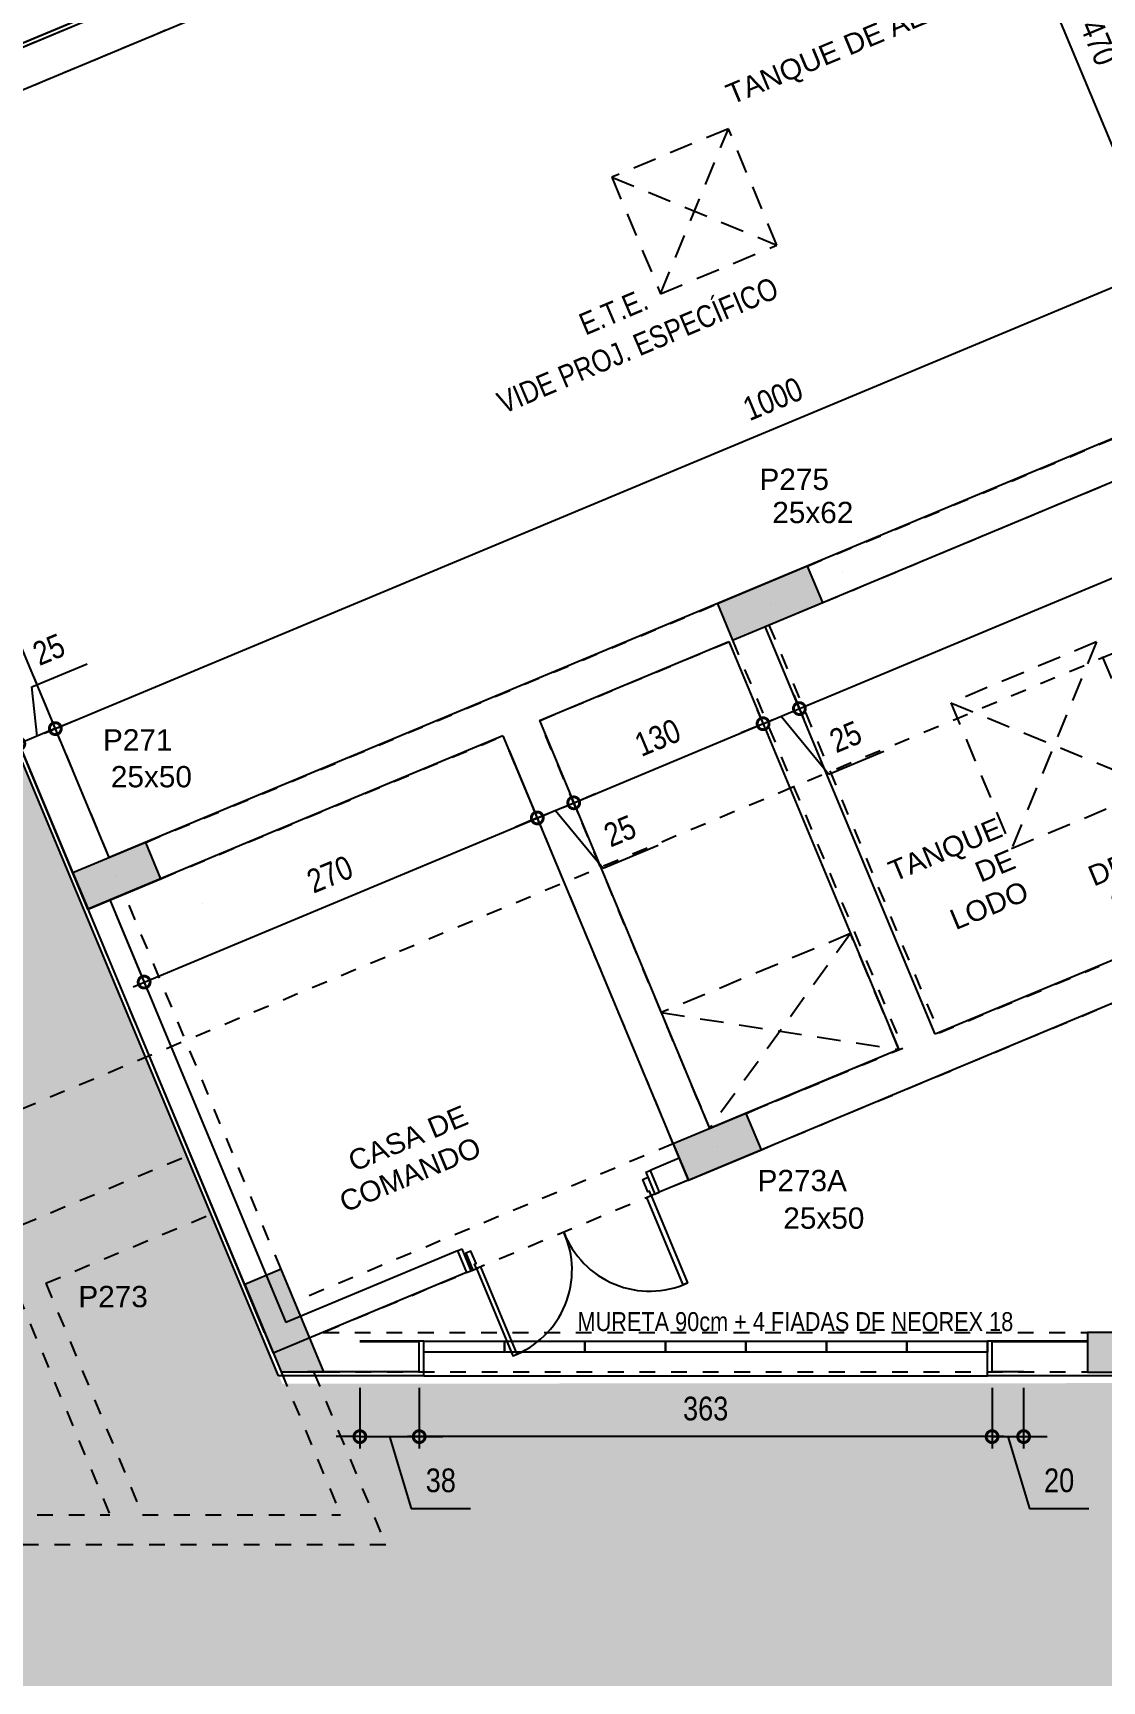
# Model space of a CAD drawing. Header units: metres. Extents: x -133 to 570, y -18 to 184.
# Drawn here: x -84.14 to -77.37, y -4.96 to 5.48 of the extents above; entities that cross this region are included whole.
import ezdxf
from ezdxf.enums import TextEntityAlignment as Align

# ---------------------------------------------------------------- set-up
doc = ezdxf.new("R2010")
doc.units = ezdxf.units.M
doc.header["$PDMODE"] = 1
for name, pattern in [('DASHED', [0.75, 0.5, -0.25]), ('DASHEDX2', [1.5, 1, -0.5]), ('ESTILO_TQS_0004', [1.12, 0.5, -0.2, 0.01, -0.2, 0.01, -0.2])]:
    doc.linetypes.add(name, pattern=pattern)
for name, color, linetype in [('1', 232, 'DASHEDX2'), ('12', 232, 'Continuous'), ('205', 232, 'ESTILO_TQS_0004'), ('242', 232, 'Continuous'), ('3', 2, 'Continuous'), ('9', 232, 'Continuous'), ('ARQ-ALV ACAB', 4, 'Continuous'), ('ARQ-ALV OSSO', 5, 'Continuous'), ('ARQ-AUX', 7, 'Continuous'), ('ARQ-AUX1', 1, 'Continuous'), ('ARQ-CAX @ 1', 1, 'Continuous'), ('ARQ-DIM', 2, 'Continuous'), ('ARQ-DIM EMBASAM', 2, 'Continuous'), ('ARQ-PRJ', 7, 'DASHEDX2'), ('ARQ-TXT EMBASAM', 2, 'Continuous'), ('ARQ-VRD', 84, 'Continuous'), ('ETE-COTAS', 8, 'Continuous'), ('ETE-PAREDE', 5, 'Continuous'), ('TM', 2, 'Continuous')]:
    doc.layers.add(name, color=color, linetype=linetype)
doc.styles.add('Adesa', font='ARIALN.TTF')
doc.styles.add('Arial', font='arial.ttf')
doc.styles.get("Standard").update_dxf_attribs({"font": 'arial.ttf'})
doc.dimstyles.new('ADESA 1-0075', dxfattribs={"dimtxt": 0.15, "dimasz": 0.15, "dimexe": 0.075, "dimexo": 0.1, "dimgap": 0.1, "dimtad": 1, "dimdec": 1, "dimlfac": 100, "dimzin": 12, "dimtxsty": 'Adesa', "dimblk": 'DOTSMALL', "dimcen": 1, "dimdle": 0.075, "dimclrd": 1, "dimclre": 1, "dimclrt": 256, "dimazin": 3, "dimtm": 1e-09, "dimtfac": 1, "dimtdec": 1, "dimtmove": 1, "dimatfit": 0, "dimldrblk": 'DOTSMALL', "dimfxl": 0.8, "dimtvp": 2, "dimtolj": 1, "dimtzin": 0, "dimarcsym": 0})

# ---------------------------------------------------------------- blocks, each defined once
blk = doc.blocks.new('PL NEOREX 18')
at = {"layer": 'ARQ-AUX1'}
blk.add_lwpolyline([(0, 0), (0.51, 0), (0.51, -0.07), (0, -0.07)], close=True, dxfattribs=at)
blk = doc.blocks.new('_DotSmall')
at = {"color": 0, "linetype": 'ByBlock', "const_width": 0.5}
blk.add_lwpolyline([(-0.0625, 0, 1), (0.0625, 0, 1)], format="xyb", close=True, dxfattribs=at)
blk = doc.blocks.new('*D111')
at = {"layer": 'ARQ-DIM EMBASAM', "color": 1, "lineweight": -2, "transparency": 16777216}
for p, q in [((-78.063, -3.1), (-78.063, -3.485)), ((-77.863, -3.1), (-77.863, -3.485)), ((-78.063, -3.41), (-78.213, -3.41)), ((-78.063, -3.41), (-77.863, -3.41)), ((-78.063, -3.41), (-77.863, -3.41)), ((-77.963, -3.41), (-77.826, -3.865)), ((-77.863, -3.41), (-77.713, -3.41)), ((-77.826, -3.865), (-77.449, -3.865))]:
    blk.add_line(p, q, dxfattribs=at)
at = {"layer": 'Defpoints', "color": 0, "transparency": 16777216}
for p in [(-78.063, -3), (-77.863, -3), (-77.863, -3.41)]:
    blk.add_point(p, dxfattribs=at)
at = {"layer": 'ARQ-DIM EMBASAM', "color": 1, "lineweight": -2, "transparency": 16777216, "xscale": 0.15, "yscale": 0.15, "zscale": 0.15}
blk.add_blockref('_DotSmall', (-78.063, -3.41), dxfattribs=at)
at = {"layer": 'ARQ-DIM EMBASAM', "color": 1, "lineweight": -2, "transparency": 16777216, "xscale": 0.15, "yscale": 0.15, "zscale": 0.15, "rotation": 180}
blk.add_blockref('_DotSmall', (-77.863, -3.41), dxfattribs=at)
at = {"layer": 'ARQ-DIM EMBASAM', "transparency": 16777216, "insert": (-77.638, -3.688), "char_height": 0.15, "attachment_point": 5, "style": 'Adesa'}
blk.add_mtext('\\A1;20', dxfattribs=at)
blk = doc.blocks.new('*D112')
at = {"layer": 'ARQ-DIM EMBASAM', "color": 1, "lineweight": -2, "transparency": 16777216}
for p, q in [((-81.693, -3.1), (-81.693, -3.485)), ((-78.063, -3.102), (-78.063, -3.485)), ((-77.988, -3.41), (-81.768, -3.41))]:
    blk.add_line(p, q, dxfattribs=at)
at = {"layer": 'Defpoints', "color": 0, "transparency": 16777216}
for p in [(-81.693, -3), (-78.063, -3.002), (-81.693, -3.41)]:
    blk.add_point(p, dxfattribs=at)
at = {"layer": 'ARQ-DIM EMBASAM', "color": 1, "lineweight": -2, "transparency": 16777216, "xscale": 0.15, "yscale": 0.15, "zscale": 0.15, "rotation": 180}
blk.add_blockref('_DotSmall', (-81.693, -3.41), dxfattribs=at)
at = {"layer": 'ARQ-DIM EMBASAM', "color": 1, "lineweight": -2, "transparency": 16777216, "xscale": 0.15, "yscale": 0.15, "zscale": 0.15}
blk.add_blockref('_DotSmall', (-78.063, -3.41), dxfattribs=at)
at = {"layer": 'ARQ-DIM EMBASAM', "transparency": 16777216, "insert": (-79.878, -3.233), "char_height": 0.15, "attachment_point": 5, "style": 'Adesa'}
blk.add_mtext('\\A1;363', dxfattribs=at)
blk = doc.blocks.new('*D113')
at = {"layer": 'ARQ-DIM EMBASAM', "color": 1, "lineweight": -2, "transparency": 16777216}
for p, q in [((-82.069, -3.1), (-82.069, -3.485)), ((-81.693, -3.1), (-81.693, -3.485)), ((-82.069, -3.41), (-82.219, -3.41)), ((-82.069, -3.41), (-81.693, -3.41)), ((-82.069, -3.41), (-81.693, -3.41)), ((-81.881, -3.41), (-81.745, -3.865)), ((-81.693, -3.41), (-81.543, -3.41)), ((-81.745, -3.865), (-81.368, -3.865))]:
    blk.add_line(p, q, dxfattribs=at)
at = {"layer": 'Defpoints', "color": 0, "transparency": 16777216}
for p in [(-82.069, -3), (-81.693, -3), (-81.693, -3.41)]:
    blk.add_point(p, dxfattribs=at)
at = {"layer": 'ARQ-DIM EMBASAM', "color": 1, "lineweight": -2, "transparency": 16777216, "xscale": 0.15, "yscale": 0.15, "zscale": 0.15}
blk.add_blockref('_DotSmall', (-82.069, -3.41), dxfattribs=at)
at = {"layer": 'ARQ-DIM EMBASAM', "color": 1, "lineweight": -2, "transparency": 16777216, "xscale": 0.15, "yscale": 0.15, "zscale": 0.15, "rotation": 180}
blk.add_blockref('_DotSmall', (-81.693, -3.41), dxfattribs=at)
at = {"layer": 'ARQ-DIM EMBASAM', "transparency": 16777216, "insert": (-81.556, -3.688), "char_height": 0.15, "attachment_point": 5, "style": 'Adesa'}
blk.add_mtext('\\A1;38', dxfattribs=at)
blk = doc.blocks.new('*D312')
at = {"layer": 'ARQ-DIM EMBASAM', "color": 1, "lineweight": -2, "transparency": 16777216}
for p, q in [((-84.147, 1.341), (-83.797, 1.487)), ((-84.114, 1.028), (-84.147, 1.341)), ((-84.228, 0.975), (-84.259, 1.049)), ((-83.999, 1.076), (-84.23, 0.98)), ((-83.999, 1.076), (-84.23, 0.98)), ((-83.997, 1.072), (-84.027, 1.146)), ((-83.999, 1.076), (-83.86, 1.134)), ((-84.23, 0.98), (-84.368, 0.922))]:
    blk.add_line(p, q, dxfattribs=at)
at = {"layer": 'Defpoints', "color": 0, "transparency": 16777216}
for p in [(-84.23, 0.98), (-83.958, 0.979), (-84.189, 0.883)]:
    blk.add_point(p, dxfattribs=at)
at = {"layer": 'ARQ-DIM EMBASAM', "color": 1, "lineweight": -2, "transparency": 16777216, "xscale": 0.15, "yscale": 0.15, "zscale": 0.15}
for p, rotation in [((-83.999, 1.076), 202.6499048443552), ((-84.23, 0.98), 22.64990484435528)]:
    blk.add_blockref('_DotSmall', p, dxfattribs=dict(at, rotation=rotation))
at = {"layer": 'ARQ-DIM EMBASAM', "transparency": 16777216, "insert": (-84.04, 1.577), "char_height": 0.15, "attachment_point": 5, "rotation": 22.6499, "style": 'Adesa'}
blk.add_mtext('\\A1;25', dxfattribs=at)
blk = doc.blocks.new('*U388')
for points in [[(0.025, 0), (0.025, 0.6), (0.055, 0.6), (0.055, 0)], [(1.225, 0), (1.225, 0.6), (1.195, 0.6), (1.195, 0)], [(0, 0), (0.025, 0), (0.025, -0.03), (0.035, -0.03), (0.035, -0.115), (0, -0.115), (0, 0)], [(1.25, 0), (1.225, 0), (1.225, -0.03), (1.215, -0.03), (1.215, -0.115), (1.25, -0.115), (1.25, 0)]]:
    blk.add_lwpolyline(points, close=True)
at = {"layer": 'ARQ-PRJ'}
for centre, start, end in [((0.044, 0.019), 358.0926, 91.8822), ((1.206, 0.019), 88.1178, 181.9074)]:
    blk.add_arc(centre, 0.581, start, end, dxfattribs=at)
blk = doc.blocks.new('A$C1431a2d2')
at = {"color": 8, "linetype": 'DASHED', "ltscale": 0.3}
for p, q in [((5.133, 8.103), (5.933, 8.903)), ((5.133, 8.903), (5.933, 8.103))]:
    blk.add_line(p, q, dxfattribs=at)
for points in [[(5.133, 8.903), (5.133, 8.103), (5.933, 8.103), (5.933, 8.903)], [(6.833, 5.003), (5.833, 5.003), (5.833, 4.003), (6.833, 4.003)], [(4.683, 3.103), (4.683, 3.898), (3.383, 3.898), (3.383, 3.103)]]:
    blk.add_lwpolyline(points, close=True, dxfattribs=at)
for points in [[(5.833, 5.003), (6.833, 4.003)], [(6.833, 5.003), (5.833, 4.003)], [(3.383, 3.898), (4.683, 3.103)], [(4.683, 3.898), (3.383, 3.103)]]:
    blk.add_lwpolyline(points, dxfattribs=at)
at = {"layer": 'ETE-COTAS', "extrusion": (0.016605, -0.006928, 0.999838)}
for p, q in [((0.966, 5.655, -0.015), (0.966, 5.655, -0.015)), ((0.966, 5.655, -0.015), (0.966, 5.655, -0.015)), ((1.969, 5.285, -0.032), (1.969, 5.285, -0.032)), ((1.969, 5.285, -0.032), (1.969, 5.285, -0.032))]:
    blk.add_line(p, q, dxfattribs=at)
at = {"layer": 'ETE-PAREDE'}
for p, q in [((0.283, 11.103), (10.783, 11.103)), ((0.283, 5.903), (0.283, 11.103)), ((0.533, 10.853), (10.533, 10.853)), ((0.533, 6.153), (0.533, 10.853)), ((10.533, 6.153), (0.533, 6.153)), ((3.133, 5.903), (0.283, 5.903)), ((0.283, 5.903), (0.283, 2.853)), ((0.433, 5.903), (0.433, 3.003)), ((3.133, 5.903), (3.133, 2.853)), ((3.383, 5.903), (3.383, 3.103)), ((3.383, 5.903), (4.683, 5.903)), ((4.683, 5.903), (4.683, 3.103)), ((4.933, 5.903), (10.533, 5.903)), ((4.933, 3.103), (4.933, 5.903)), ((4.683, 3.103), (3.383, 3.103)), ((10.533, 3.103), (4.933, 3.103)), ((1.61, 3.003), (0.433, 3.003)), ((1.61, 3.003), (1.61, 2.853)), ((3.133, 3.003), (2.933, 3.003)), ((2.933, 3.003), (2.933, 2.853)), ((1.61, 2.853), (0.283, 2.853)), ((3.133, 2.853), (2.933, 2.853)), ((3.133, 2.853), (10.783, 2.853))]:
    blk.add_line(p, q, dxfattribs=at)
at = {"layer": 'ETE-PAREDE', "color": 4}
for p, q in [((1.64, 3.003), (1.64, 2.853)), ((2.903, 3.003), (2.903, 2.853))]:
    blk.add_line(p, q, dxfattribs=at)
for points in [[(1.61, 3.003), (1.64, 3.003)], [(2.903, 3.003), (2.933, 3.003)], [(1.61, 2.853), (1.64, 2.853)], [(2.903, 2.853), (2.933, 2.853)]]:
    blk.add_lwpolyline(points, dxfattribs=at)
at = {"layer": 'ARQ-CAX @ 1', "rotation": 179.9999999993487}
blk.add_blockref('*U388', (2.903, 2.853), dxfattribs=at)
at = {"layer": 'TM', "style": 'Arial'}
blk.add_text('TANQUE DE AERAÇÃO', height=0.13, dxfattribs=at).set_placement((6.01, 9.034))
at = {"layer": 'TM', "char_height": 0.13, "width": 3.48857, "attachment_point": 9, "style": 'Arial'}
for s, insert in [('TANQUE\\P DE \\PLODO', (5.82, 3.659, 0.002)), ('CASA DE\\PCOMANDO', (1.994, 3.498, 0.002)), ('DECANTADOR \\PSECUNDÁRIO', (7.491, 3.36, 0.002))]:
    blk.add_mtext(s, dxfattribs=dict(at, insert=insert))
blk = doc.blocks.new('*D377')
at = {"layer": 'ARQ-DIM EMBASAM', "color": 1, "lineweight": -2, "transparency": 16777216}
for p, q in [((-84.068, 1.047), (-74.701, 4.957)), ((-74.768, 4.923), (-74.799, 4.997)), ((-83.997, 1.072), (-84.027, 1.146))]:
    blk.add_line(p, q, dxfattribs=at)
at = {"layer": 'Defpoints', "color": 0, "transparency": 16777216}
for p in [(-74.77, 4.928), (-74.73, 4.831), (-83.958, 0.979)]:
    blk.add_point(p, dxfattribs=at)
at = {"layer": 'ARQ-DIM EMBASAM', "color": 1, "lineweight": -2, "transparency": 16777216, "xscale": 0.15, "yscale": 0.15, "zscale": 0.15}
for p, rotation in [((-74.77, 4.928), 22.65399906739826), ((-83.999, 1.076), 202.6539990673983)]:
    blk.add_blockref('_DotSmall', p, dxfattribs=dict(at, rotation=rotation))
at = {"layer": 'ARQ-DIM EMBASAM', "transparency": 16777216, "insert": (-79.452, 3.165), "char_height": 0.15, "attachment_point": 5, "rotation": 22.654, "style": 'Adesa'}
blk.add_mtext('\\A1;1000', dxfattribs=at)
blk = doc.blocks.new('*D378')
at = {"layer": 'ARQ-DIM EMBASAM', "color": 1, "lineweight": -2, "transparency": 16777216}
for p, q in [((-81.123, 0.938), (-80.916, 0.44)), ((-83.506, -0.559), (-80.876, 0.539)), ((-83.615, -0.102), (-83.408, -0.599))]:
    blk.add_line(p, q, dxfattribs=at)
at = {"layer": 'Defpoints', "color": 0, "transparency": 16777216}
for p in [(-81.162, 1.03), (-80.945, 0.51), (-83.654, -0.01)]:
    blk.add_point(p, dxfattribs=at)
at = {"layer": 'ARQ-DIM EMBASAM', "color": 1, "lineweight": -2, "transparency": 16777216, "xscale": 0.15, "yscale": 0.15, "zscale": 0.15}
for p, rotation in [((-80.945, 0.51), 22.65399906739397), ((-83.436, -0.53), 202.653999067394)]:
    blk.add_blockref('_DotSmall', p, dxfattribs=dict(at, rotation=rotation))
at = {"layer": 'ARQ-DIM EMBASAM', "transparency": 16777216, "insert": (-82.259, 0.153), "char_height": 0.15, "attachment_point": 5, "rotation": 22.654, "style": 'Adesa'}
blk.add_mtext('\\A1;270', dxfattribs=at)
blk = doc.blocks.new('*D379')
at = {"layer": 'ARQ-DIM EMBASAM', "color": 1, "lineweight": -2, "transparency": 16777216}
for p, q in [((-80.75, 0.693), (-80.685, 0.537)), ((-80.714, 0.606), (-80.576, 0.664)), ((-80.981, 0.597), (-80.916, 0.44)), ((-80.945, 0.51), (-80.714, 0.606)), ((-80.945, 0.51), (-80.714, 0.606)), ((-80.829, 0.558), (-80.528, 0.191)), ((-80.945, 0.51), (-81.083, 0.452)), ((-80.528, 0.191), (-80.178, 0.337))]:
    blk.add_line(p, q, dxfattribs=at)
at = {"layer": 'Defpoints', "color": 0, "transparency": 16777216}
for p in [(-80.789, 0.785), (-81.02, 0.689), (-80.714, 0.606)]:
    blk.add_point(p, dxfattribs=at)
at = {"layer": 'ARQ-DIM EMBASAM', "color": 1, "lineweight": -2, "transparency": 16777216, "xscale": 0.15, "yscale": 0.15, "zscale": 0.15}
for p, rotation in [((-80.714, 0.606), 202.653999067394), ((-80.945, 0.51), 22.65399906739398)]:
    blk.add_blockref('_DotSmall', p, dxfattribs=dict(at, rotation=rotation))
at = {"layer": 'ARQ-DIM EMBASAM', "transparency": 16777216, "insert": (-80.421, 0.427), "char_height": 0.15, "attachment_point": 5, "rotation": 22.654, "style": 'Adesa'}
blk.add_mtext('\\A1;25', dxfattribs=at)
blk = doc.blocks.new('*D380')
at = {"layer": 'ARQ-DIM EMBASAM', "color": 1, "lineweight": -2, "transparency": 16777216}
for p, q in [((-79.551, 1.194), (-79.485, 1.037)), ((-80.783, 0.577), (-79.445, 1.136)), ((-80.75, 0.693), (-80.685, 0.537))]:
    blk.add_line(p, q, dxfattribs=at)
at = {"layer": 'Defpoints', "color": 0, "transparency": 16777216}
for p in [(-79.589, 1.286), (-79.514, 1.107), (-80.789, 0.785)]:
    blk.add_point(p, dxfattribs=at)
at = {"layer": 'ARQ-DIM EMBASAM', "color": 1, "lineweight": -2, "transparency": 16777216, "xscale": 0.15, "yscale": 0.15, "zscale": 0.15}
for p, rotation in [((-79.514, 1.107), 22.65399906739817), ((-80.714, 0.606), 202.6539990673982)]:
    blk.add_blockref('_DotSmall', p, dxfattribs=dict(at, rotation=rotation))
at = {"layer": 'ARQ-DIM EMBASAM', "transparency": 16777216, "insert": (-80.182, 1.019), "char_height": 0.15, "attachment_point": 5, "rotation": 22.654, "style": 'Adesa'}
blk.add_mtext('\\A1;130', dxfattribs=at)
blk = doc.blocks.new('*D381')
at = {"layer": 'ARQ-DIM EMBASAM', "color": 1, "lineweight": -2, "transparency": 16777216}
for p, q in [((-79.32, 1.29), (-79.255, 1.134)), ((-79.284, 1.203), (-79.145, 1.261)), ((-79.551, 1.194), (-79.485, 1.037)), ((-79.514, 1.107), (-79.284, 1.203)), ((-79.514, 1.107), (-79.284, 1.203)), ((-79.399, 1.155), (-79.098, 0.788)), ((-79.514, 1.107), (-79.653, 1.049)), ((-79.098, 0.788), (-78.748, 0.934))]:
    blk.add_line(p, q, dxfattribs=at)
at = {"layer": 'Defpoints', "color": 0, "transparency": 16777216}
for p in [(-79.359, 1.382), (-79.589, 1.286), (-79.284, 1.203)]:
    blk.add_point(p, dxfattribs=at)
at = {"layer": 'ARQ-DIM EMBASAM', "color": 1, "lineweight": -2, "transparency": 16777216, "xscale": 0.15, "yscale": 0.15, "zscale": 0.15}
for p, rotation in [((-79.284, 1.203), 202.653999067398), ((-79.514, 1.107), 22.65399906739805)]:
    blk.add_blockref('_DotSmall', p, dxfattribs=dict(at, rotation=rotation))
at = {"layer": 'ARQ-DIM EMBASAM', "transparency": 16777216, "insert": (-78.991, 1.024), "char_height": 0.15, "attachment_point": 5, "rotation": 22.654, "style": 'Adesa'}
blk.add_mtext('\\A1;25', dxfattribs=at)
blk = doc.blocks.new('*D382')
at = {"layer": 'ARQ-DIM EMBASAM', "color": 1, "lineweight": -2, "transparency": 16777216}
for p, q in [((-74.152, 3.447), (-74.087, 3.291)), ((-79.353, 1.174), (-74.046, 3.389)), ((-79.32, 1.29), (-79.255, 1.134))]:
    blk.add_line(p, q, dxfattribs=at)
at = {"layer": 'Defpoints', "color": 0, "transparency": 16777216}
for p in [(-74.191, 3.539), (-74.116, 3.36), (-79.359, 1.382)]:
    blk.add_point(p, dxfattribs=at)
at = {"layer": 'ARQ-DIM EMBASAM', "color": 1, "lineweight": -2, "transparency": 16777216, "xscale": 0.15, "yscale": 0.15, "zscale": 0.15}
for p, rotation in [((-74.116, 3.36), 22.65399906739828), ((-79.284, 1.203), 202.6539990673983)]:
    blk.add_blockref('_DotSmall', p, dxfattribs=dict(at, rotation=rotation))
at = {"layer": 'ARQ-DIM EMBASAM', "transparency": 16777216, "insert": (-76.768, 2.444), "char_height": 0.15, "attachment_point": 5, "rotation": 22.654, "style": 'Adesa'}
blk.add_mtext('\\A1;560', dxfattribs=at)
blk = doc.blocks.new('*D383')
at = {"layer": 'ARQ-DIM EMBASAM', "color": 1, "lineweight": -2, "transparency": 16777216}
for p, q in [((-77.618, 7.873), (-78.523, 7.495)), ((-78.483, 7.594), (-76.614, 3.118)), ((-75.808, 3.536), (-76.713, 3.158))]:
    blk.add_line(p, q, dxfattribs=at)
at = {"layer": 'Defpoints', "color": 0, "transparency": 16777216}
for p in [(-77.526, 7.911), (-75.716, 3.574), (-76.643, 3.187)]:
    blk.add_point(p, dxfattribs=at)
at = {"layer": 'ARQ-DIM EMBASAM', "color": 1, "lineweight": -2, "transparency": 16777216, "xscale": 0.15, "yscale": 0.15, "zscale": 0.15}
for p, rotation in [((-78.454, 7.524), 112.6539990673984), ((-76.643, 3.187), 292.6539990673983)]:
    blk.add_blockref('_DotSmall', p, dxfattribs=dict(at, rotation=rotation))
at = {"layer": 'ARQ-DIM EMBASAM', "transparency": 16777216, "insert": (-77.386, 5.424), "char_height": 0.15, "attachment_point": 5, "rotation": 292.654, "style": 'Adesa'}
blk.add_mtext('\\A1;470', dxfattribs=at)
blk = doc.blocks.new('EST-LO-024-2S2-R00')
at = {"layer": '3'}
h = blk.add_hatch(color=8, dxfattribs=at)
h.dxf.hatch_style = 1
h.paths.add_polyline_path([(-2992.8, -2270.2), (-3019.8, -2205.6), (-3034.5, -2211.8), (-3140.1, -1958.9), (-3125.3, -1952.8), (-3148.4, -1897.4), (-3180.7, -1910.9), (-3025.1, -2283.7)])
h.paths.add_polyline_path([(-3206.6, -1758), (-3258.6, -1633.5), (-3290.9, -1646.9), (-3238.9, -1771.5)])
h.paths.add_polyline_path([(-3349, -1507.6), (-3316.7, -1494.1), (-3339.8, -1438.7), (-3354.6, -1444.9), (-3459.4, -1193.9), (-3444.6, -1187.7), (-3471.6, -1123.1), (-3503.9, -1136.6)])
h.paths.add_polyline_path([(-306.7, -556.4), (-324.2, -563.7), (-113.5, -1068.5), (37.8, -1005.3), (30.5, -987.8), (-103.3, -1043.7)])
h.paths.add_polyline_path([(-359.3, -578.4), (-336.2, -633.7), (-321.4, -627.5), (-160.8, -1012.4), (-175.5, -1018.5), (-140.1, -1103.5), (-87.5, -1081.5), (-94.7, -1064.2), (-115.1, -1072.7), (-327, -564.9)])
h.paths.add_polyline_path([(395.9, -855.9), (368.9, -791.3), (354.2, -797.5), (193.5, -412.6), (208.3, -406.5), (185.2, -351.1), (-61.2, -453.9), (-28.1, -533.3), (-10.5, -526), (-36.4, -464.2), (160.2, -382.1), (356.3, -851.9), (159.7, -933.9), (133.1, -870.2), (115.6, -877.5), (142.2, -941.2), (123.7, -948.9), (131, -966.4)])
h.paths.add_polyline_path([(-627.4, 63.9), (-600.4, -0.7), (-585.6, 5.5), (-425.8, -377.5), (-440.5, -383.6), (-417.4, -439), (-385.1, -425.5), (-595.1, 77.4)])
h.paths.add_polyline_path([(-82.9, 291.2), (-592.3, 78.6), (-382.4, -424.4), (-364.8, -417), (-567.4, 68.4), (-107.9, 260.2), (-6.9, 18.4), (-242.3, -79.8), (-140.6, -323.5), (-70, -294), (-77.3, -276.5), (-130.4, -298.6), (-217.4, -90), (0.4, 0.9), (87.4, -207.7), (34.4, -229.8), (41.7, -247.4), (127, -211.8), (103.9, -156.4), (89.2, -162.5), (-70.7, 220.4), (-55.9, 226.6)])
h.paths.add_polyline_path([(2148.7, 313.5), (2171.8, 258.1), (2186.6, 264.2), (2292.1, 11.4), (2277.4, 5.2), (2304.3, -59.4), (2336.6, -45.9), (2181, 326.9)])
h.paths.add_polyline_path([(2122.9, 466.3), (2070.9, 590.9), (2038.6, 577.4), (2090.6, 452.8)])
h.paths.add_polyline_path([(1825.6, 1087.7), (1852.5, 1023.1), (1867.3, 1029.3), (1972.1, 778.3), (1957.3, 772.1), (1980.4, 716.7), (2012.7, 730.2), (1857.9, 1101.2)])
h.paths.add_polyline_path([(687.2, -2304.2), (747.2, -2304.2), (747.2, -2285.2), (687.2, -2285.2)])
h.paths.add_polyline_path([(172.1, -2304.2), (222.1, -2304.2), (222.1, -2285.2), (172.1, -2285.2)])
h.paths.add_polyline_path([(-362.9, -2304.2), (-302.9, -2304.2), (-302.9, -2285.2), (-362.9, -2285.2)])
h.paths.add_polyline_path([(-687.9, -2304.2), (-627.9, -2304.2), (-627.9, -2285.2), (-687.9, -2285.2)])
h.paths.add_polyline_path([(-3188.9, -1899.1), (-3198.5, -1876), (-3244.7, -1895.3), (-3235, -1918.4)])
h.paths.add_polyline_path([(-3615.3, -2304.2), (-3555.3, -2304.2), (-3555.3, -2279.2), (-3615.3, -2279.2)])
h.paths.add_polyline_path([(-3783, -1816.6), (-3792.7, -1793.5), (-3849.9, -1817.4), (-3840.3, -1840.5)])
h.paths.add_polyline_path([(-3945.1, -1347.8), (-3954.7, -1324.7), (-4000.8, -1344), (-3991.2, -1367)])
h.paths.add_polyline_path([(-4149.4, -2248.7), (-4126.3, -2304.1), (-4099.2, -2304.1), (-4126.3, -2239.1)])
h.paths.add_polyline_path([(-3030.3, -2279.2), (-3078.8, -2279.2), (-3078.8, -2304.2), (-3019.8, -2304.2)])
h.paths.add_polyline_path([(-4202.5, -1991.6), (-4212.1, -1968.6), (-4258.3, -1987.8), (-4248.6, -2010.9)])
h.paths.add_polyline_path([(-4393.1, -1534.7), (-4402.8, -1511.7), (-4448.9, -1530.9), (-4439.3, -1554)])
h.paths.add_polyline_path([(-3497, -1160.8), (-3506.6, -1137.8), (-3552.8, -1157), (-3543.2, -1180.1)])
h.paths.add_polyline_path([(-3306.3, -1617.7), (-3316, -1594.6), (-3362.1, -1613.9), (-3352.5, -1636.9)])
h.paths.add_polyline_path([(-1267.9, -2304.2), (-1207.9, -2304.2), (-1207.9, -2285.2), (-1267.9, -2285.2)])
h.paths.add_polyline_path([(-1847.9, -2304.2), (-1787.9, -2304.2), (-1787.9, -2285.2), (-1847.9, -2285.2)])
h.paths.add_polyline_path([(-2427.9, -2304.2), (-2367.9, -2304.2), (-2367.9, -2285.2), (-2427.9, -2285.2)])
h.paths.add_polyline_path([(-2506.5, -2067.2), (-2474.2, -2053.8), (-2512.7, -1961.5), (-2545, -1975)])
h.paths.add_polyline_path([(197.1, -1873.2), (222.1, -1873.2), (222.1, -1803.2), (197.1, -1803.2)])
h.paths.add_polyline_path([(-327.9, -1873.2), (-302.9, -1873.2), (-302.9, -1803.2), (-327.9, -1803.2)])
h.paths.add_polyline_path([(-852.9, -1873.2), (-827.9, -1873.2), (-827.9, -1803.2), (-852.9, -1803.2)])
h.paths.add_polyline_path([(722.1, -1851.2), (747.1, -1851.2), (747.1, -1781.2), (722.1, -1781.2)])
h.paths.add_polyline_path([(-2008.1, -1859.3), (-1971.2, -1843.9), (-2009.7, -1751.6), (-2046.7, -1767)])
h.paths.add_polyline_path([(-1509.8, -1651.3), (-1477.5, -1637.8), (-1516, -1545.5), (-1548.3, -1559)])
h.paths.add_polyline_path([(-2727, -1538.9), (-2694.7, -1525.4), (-2733.2, -1433.1), (-2765.5, -1446.6)])
h.paths.add_polyline_path([(722.1, -1393.2), (747.1, -1393.2), (747.1, -1323.2), (722.1, -1323.2)])
h.paths.add_polyline_path([(-1016, -1445.3), (-983.7, -1431.8), (-1022.3, -1339.5), (-1054.6, -1353)])
h.paths.add_polyline_path([(-2180.3, -1446.7), (-2143.4, -1431.3), (-2181.9, -1339.1), (-2218.8, -1354.5)])
h.paths.add_polyline_path([(-522.3, -1239.1), (-490.1, -1225.7), (-528.6, -1133.4), (-560.9, -1146.9)])
h.paths.add_polyline_path([(-1682, -1238.8), (-1649.7, -1225.3), (-1688.2, -1133), (-1720.5, -1146.5)])
h.paths.add_polyline_path([(-2277, -1215.1), (-2240.1, -1199.7), (-2278.6, -1107.4), (-2315.5, -1122.8)])
h.paths.add_polyline_path([(-1188.2, -1032.7), (-1155.9, -1019.2), (-1194.5, -926.9), (-1226.8, -940.4)])
h.paths.add_polyline_path([(-1778.6, -1007.1), (-1746.3, -993.6), (-1784.9, -901.4), (-1817.2, -914.8)])
h.paths.add_polyline_path([(-2946.7, -1012.4), (-2914.4, -998.9), (-2952.9, -906.7), (-2985.2, -920.1)])
h.paths.add_polyline_path([(349, -899.3), (404.4, -876.2), (397, -858.7), (341.7, -881.8)])
h.paths.add_polyline_path([(-694.5, -826.6), (-662.2, -813.1), (-700.7, -720.9), (-733, -734.3)])
h.paths.add_polyline_path([(769.3, -730.4), (801.6, -716.9), (792, -693.8), (759.7, -707.3)])
h.paths.add_polyline_path([(-1284.9, -801.1), (-1252.6, -787.6), (-1291.1, -695.3), (-1323.4, -708.8)])
h.paths.add_polyline_path([(-2448.4, -804.4), (-2411.5, -789), (-2450, -696.7), (-2486.9, -712.2)])
h.paths.add_polyline_path([(72.8, -775.1), (90.4, -767.8), (32.2, -628.4), (14.7, -635.7)], flags=17)
h.paths.add_polyline_path([(793.6, -689.9), (825.9, -676.4), (787.4, -584.1), (755.1, -597.6)])
h.paths.add_polyline_path([(-791.2, -595), (-758.9, -581.5), (-797.4, -489.2), (-829.7, -502.7)])
h.paths.add_polyline_path([(-1950, -596.5), (-1917.7, -583), (-1956.3, -490.7), (-1988.6, -504.2)])
h.paths.add_polyline_path([(1289.2, -483.1), (1326.1, -467.7), (1287.6, -375.4), (1250.7, -390.8)])
h.paths.add_polyline_path([(-1456.3, -390.4), (-1424, -376.9), (-1462.5, -284.6), (-1494.8, -298.1)])
h.paths.add_polyline_path([(1792.2, -273.1), (1824.5, -259.7), (1785.9, -167.4), (1753.6, -180.9)])
h.paths.add_polyline_path([(621.5, -277.4), (653.8, -263.9), (615.2, -171.6), (582.9, -185.1)])
h.paths.add_polyline_path([(-962.6, -184.3), (-930.3, -170.8), (-968.8, -78.6), (-1001.1, -92)])
h.paths.add_polyline_path([(1117, -70.5), (1153.9, -55.1), (1115.4, 37.1), (1078.5, 21.7)])
h.paths.add_polyline_path([(524.8, -45.7), (557.1, -32.3), (518.6, 60), (486.3, 46.5)])
h.paths.add_polyline_path([(1020.4, 161.1), (1057.3, 176.5), (1018.8, 268.8), (981.8, 253.4)])
h.paths.add_polyline_path([(1571.6, 255.2), (1603.9, 268.7), (1565.4, 360.9), (1533.1, 347.5)])
h.paths.add_polyline_path([(353.4, 364.9), (385.7, 378.4), (347.2, 470.7), (314.9, 457.2)])
h.paths.add_polyline_path([(849, 571.8), (885.9, 587.2), (847.4, 679.4), (810.4, 664)])
h.paths.add_polyline_path([(1351.9, 781.7), (1384.2, 795.1), (1345.7, 887.4), (1313.4, 874)])
h.paths.add_polyline_path([(-3822, -2163.3), (-3831.7, -2140.3), (-3877.8, -2159.5), (-3868.2, -2182.6)])
edge = h.paths.add_edge_path(flags=17)
edge.add_arc((-4437.3, -2293.7), 20, 0, 360)
edge = h.paths.add_edge_path(flags=17)
edge.add_arc((-4795.4, -2067.7), 20, 0, 360)
edge = h.paths.add_edge_path(flags=17)
edge.add_arc((-4570.7, -1974), 20, 0, 360)
edge = h.paths.add_edge_path()
edge.add_arc((-4697.2, -1670.8), 20, 0, 360)
edge = h.paths.add_edge_path(flags=17)
edge.add_arc((-4437.3, -2293.7), 20, 0, 360)
edge = h.paths.add_edge_path(flags=17)
edge.add_arc((-4795.4, -2067.7), 20, 0, 360)
edge = h.paths.add_edge_path(flags=17)
edge.add_arc((-4570.7, -1974), 20, 0, 360)
at = {"layer": '1'}
for p, q in [((-4402.8, -1511.7), (-4000.8, -1344)), ((-4393.1, -1534.7), (-3991.2, -1367)), ((-4235.2, -1978.2), (-4416.2, -1544.4)), ((-4258.3, -1987.8), (-4439.3, -1554)), ((-3792.7, -1793.5), (-3362.1, -1613.9)), ((-3783, -1816.6), (-3352.5, -1636.9)), ((-4212.1, -1968.6), (-3849.9, -1817.4)), ((-3817.2, -1830.9), (-3709.4, -2089.3)), ((-3962.6, -1891.5), (-3840.3, -1840.5)), ((-3840.3, -1840.5), (-3732.4, -2098.9)), ((-3854.7, -2149.9), (-3962.6, -1891.5)), ((-3709.4, -2089.3), (-3244.6, -1895.3)), ((-4202.5, -1991.6), (-3985.6, -1901.1)), ((-3877.8, -2159.5), (-3985.6, -1901.1)), ((-3822, -2163.3), (-3235, -1918.4)), ((-4126.3, -2239.1), (-4225.6, -2001.3)), ((-4149.4, -2248.7), (-4248.6, -2010.9)), ((-3831.7, -2140.3), (-3732.4, -2098.9)), ((-3877.8, -2159.5), (-4117.8, -2259.7)), ((-4290.8, -2210.9), (-4183.8, -2166.3)), ((-3868.2, -2182.6), (-4099.6, -2279.2)), ((-4275.4, -2247.9), (-4168.4, -2203.2)), ((-4293, -2255.2), (-4234.8, -2394.6)), ((-4275.4, -2247.9), (-4214.2, -2394.6)), ((-4099.6, -2279.2), (-3615.3, -2279.2)), ((-4126.3, -2304.1), (-4088.6, -2394.6)), ((-4105.7, -2304.1), (-4060, -2413.6)), ((-4099.2, -2304.1), (-3615.3, -2304.1)), ((-4300.9, -2394.6), (-4234.8, -2394.6)), ((-4214.2, -2394.6), (-4088.6, -2394.6)), ((-4060, -2413.6), (-4437.5, -2413.6))]:
    blk.add_line(p, q, dxfattribs=at)
at = {"layer": '205'}
blk.add_line((-5361.7, -2584.4), (2213.2, 577.1), dxfattribs=at)
at = {"layer": '242', "linetype": 'Continuous'}
for p, q in [((-3770.3, -1797.8), (-3770.3, -1797.8)), ((-4230.4, -1989.7), (-4230.4, -1989.7)), ((-3849.9, -2161.4), (-3849.9, -2161.4)), ((-4125, -2274), (-4125, -2274))]:
    blk.add_line(p, q, dxfattribs=at)
at = {"layer": '3'}
for p, q in [((-3816.5, -1817), (-3816.5, -1817)), ((-4230.4, -1989.7), (-4230.4, -1989.7)), ((-3849.9, -2161.4), (-3849.9, -2161.4)), ((-4125, -2274), (-4125, -2274))]:
    blk.add_line(p, q, dxfattribs=at)
for points in [[(-3783, -1816.6), (-3792.7, -1793.5), (-3849.9, -1817.4), (-3840.3, -1840.5), (-3783, -1816.6)], [(-4202.5, -1991.6), (-4212.1, -1968.6), (-4258.3, -1987.8), (-4248.6, -2010.9), (-4202.5, -1991.6)], [(-3822, -2163.3), (-3831.7, -2140.3), (-3877.8, -2159.5), (-3868.2, -2182.6), (-3822, -2163.3)], [(-4149.4, -2248.7), (-4126.3, -2304.1), (-4099.2, -2304.1), (-4126.3, -2239.1), (-4149.4, -2248.7)], [(-3615.3, -2304.2), (-3555.3, -2304.2), (-3555.3, -2279.2), (-3615.3, -2279.2), (-3615.3, -2304.2)]]:
    blk.add_lwpolyline(points, dxfattribs=at)
at = {"layer": '12'}
for s, p in [('25x62', (-3815.1, -1766.3)), ('25x50', (-4234.2, -1933.7)), ('25x50', (-3808.1, -2213.4))]:
    blk.add_text(s, height=13.5, dxfattribs=at).set_placement(p)
at = {"layer": '9'}
for s, p in [('P275', (-3823.2, -1745.3)), ('P271', (-4239.2, -1910.4)), ('P273A', (-3824.4, -2189.6)), ('P273', (-4254.8, -2263.1))]:
    blk.add_text(s, height=13.5, dxfattribs=at).set_placement(p)

msp = doc.modelspace()

# ---------------------------------------------------------------- hatches: boundary and pattern name
at = {"layer": 'ARQ-DIM EMBASAM'}
h = msp.add_hatch(dxfattribs=at)
h.set_pattern_fill('AR-HBONE', color=252, scale=0.002)
h.set_pattern_definition([(67.64892, (-51.5757, 20.02397), (-0.11066073, 0.26520687), [0.6096, -0.2032]), (157.64892, (-51.49843, 20.2119), (-0.11066073, 0.26520687), [0.6096, -0.2032])])
edge = h.paths.add_edge_path(flags=16)
edge.add_arc((-96.7346, -0.3536), 2, 0, 360)
edge = h.paths.add_edge_path()
edge.add_line((-38.1418, -5.9899), (-37.5855, -5.9899))
edge.add_arc((-38.0101, -6.6143), 0.7551, 55.78733, 84.7815)
edge.add_line((-37.9414, -5.8623), (-35.3141, -4.1899))
edge.add_line((-35.3141, -4.1899), (-12.8639, -4.1899))
edge.add_line((-12.8639, -4.1899), (-10.3082, -5.8168))
edge.add_arc((-8.749, -3.9324), 2.4458, 230.39473, 253.15872)
edge.add_line((-9.4576, -6.2733), (-9.4576, -4.9899))
edge.add_line((-9.4576, -4.9899), (40.5424, -4.9899))
edge.add_line((40.5424, -4.9899), (40.5424, -5.9899))
edge.add_arc((40.5437, 1.507), 7.4968, 269.99012, 359.15468)
edge.add_line((48.0397, 1.3964), (48.1056, 7.096))
edge.add_line((48.1056, 7.096), (45.1211, 8.4958))
edge.add_line((45.1211, 8.4958), (45.0397, 1.2462))
edge.add_arc((40.5055, 1.528), 4.543, 270.29857, 356.44314, ccw=False)
edge.add_line((40.5292, -3.0149), (32.8104, -3.0149))
edge.add_line((32.8104, -3.0149), (8.0404, -3.0147))
edge.add_line((8.0404, -3.0147), (8.0404, -3.0149))
edge.add_line((8.0404, -3.0149), (-82.5601, -3.0745))
edge.add_line((-82.5601, -3.0745), (-86.0599, 5.2892))
edge.add_line((-86.0599, 5.2892), (-76.3995, 9.3235))
edge.add_line((-76.3995, 9.3235), (-76.6514, 9.9398))
edge.add_line((-76.6514, 9.9398), (-70.2106, 12.6043))
edge.add_line((-70.2106, 12.6043), (-69.9663, 12.0298))
edge.add_line((-69.9663, 12.0298), (-68.4662, 12.6523))
edge.add_line((-68.4662, 12.6523), (-68.7154, 13.2504))
edge.add_line((-68.7154, 13.2504), (-62.1854, 15.922))
edge.add_line((-62.1854, 15.922), (-61.0563, 16.3737))
edge.add_line((-61.0563, 16.3737), (-53.5618, 19.5605))
edge.add_line((-53.5618, 19.5605), (-53.5496, 19.5356))
edge.add_line((-53.5496, 19.5356), (-48.0785, 21.8274))
edge.add_line((-48.0785, 21.8274), (-47.8665, 21.9154))
edge.add_line((-47.8665, 21.9154), (-37.5327, 26.1769))
edge.add_line((-37.5327, 26.1769), (-37.0787, 25.125))
edge.add_line((-37.0787, 25.125), (-29.4694, 28.3005))
edge.add_line((-29.4694, 28.3005), (-29.7986, 29.0894))
edge.add_line((-29.7986, 29.0894), (-29.6007, 29.1715))
edge.add_line((-29.6007, 29.1715), (-26.6253, 34.0629))
edge.add_line((-26.6253, 34.0629), (-26.7793, 34.4321))
edge.add_line((-26.7793, 34.4321), (-30.8207, 31.7791))
edge.add_arc((-38.1435, 39.4627), 10.6142, 286.88313, 313.62236, ccw=False)
edge.add_line((-35.0609, 29.306), (-34.7426, 28.358))
edge.add_line((-34.7426, 28.358), (-47.2604, 24.2804))
edge.add_line((-47.2604, 24.2804), (-58.0568, 19.6792))
edge.add_line((-58.0568, 19.6792), (-58.4254, 20.5609))
edge.add_line((-58.4254, 20.5609), (-63.2746, 18.5306))
edge.add_line((-63.2746, 18.5306), (-62.8903, 17.6178))
edge.add_line((-62.8903, 17.6178), (-86.886, 7.5243))
edge.add_line((-86.886, 7.5243), (-87.2549, 8.4245))
edge.add_line((-87.2549, 8.4245), (-102.2922, 2.0328))
edge.add_arc((-99.9828, -2.6526), 5.2236, 116.23771, 219.08829)
edge.add_arc((-100.3017, -2.5049), 5.0791, 222.65147, 271.88412)
edge.add_line((-100.1347, -7.5812), (-98.7204, -6.2822))
edge.add_line((-98.7204, -6.2822), (-98.7204, -4.9899))
edge.add_line((-98.7204, -4.9899), (-38.7204, -4.9899))
edge.add_line((-38.7204, -4.9899), (-38.7204, -6.3582))
edge.add_line((-38.7204, -6.3582), (-38.1418, -5.9899))
at = {"layer": 'ARQ-VRD'}
h = msp.add_hatch(dxfattribs=at)
h.set_pattern_fill('GRASS', color=256, scale=0.01)
h.set_pattern_definition([(90, (-651.21411, -117.0564), (-0.17960512, 0.17960512), [0.047625, -0.31158524]), (45, (-651.2141, -117.0564), (-0.17960512, 0.17960512), [0.047625, -0.206375]), (135, (-651.2141, -117.0564), (-0.17960512, -0.17960512), [0.047625, -0.206375])])
h.paths.add_polyline_path([(-85.9383, 5.2433), (-85.7447, 4.7792), (-76.1746, 8.7846), (-76.3669, 9.2453)])

# ---------------------------------------------------------------- linework, layer by layer
at = {"layer": 'ARQ-ALV ACAB'}
for p, q in [((-85.8278, 4.7446, 0), (-77.7499, 8.1159)), ((-82.5856, -3.025), (-85.8278, 4.7446)), ((-81.6629, -3.025, 0), (-81.6629, -2.805, 0)), ((-78.0929, -3.025, 0), (-78.0929, -2.805, 0))]:
    msp.add_line(p, q, dxfattribs=at)
at = {"layer": 'ARQ-ALV ACAB', "elevation": 0}
for points in [[(-81.6629, -2.805), (-82.0691, -2.805)], [(-77.4581, -2.805), (-78.0929, -2.805)], [(-81.6629, -3.025), (-82.5856, -3.025)], [(-76.4384, -3.025), (-78.0929, -3.025)]]:
    msp.add_lwpolyline(points, dxfattribs=at)
at = {"layer": 'ARQ-ALV OSSO'}
for p, q in [((-85.3338, 4.9244, 0), (-81.7087, 6.4369)), ((-82.6734, -2.75), (-85.7949, 4.7312)), ((-81.6929, -3, 0), (-81.6929, -2.81, 0)), ((-78.0629, -3, 0), (-78.0629, -2.81, 0))]:
    msp.add_line(p, q, dxfattribs=at)
at = {"layer": 'ARQ-ALV OSSO', "elevation": 0}
for points in [[(-81.6929, -2.81), (-82.0691, -2.81)], [(-77.4581, -2.81), (-78.0629, -2.81)], [(-81.6929, -3), (-82.4005, -2.9999)], [(-77.8629, -3), (-78.0629, -3)]]:
    msp.add_lwpolyline(points, dxfattribs=at)
at = {"layer": 'ARQ-AUX', "elevation": 0}
for points in [[(-85.2734, 4.9759), (-81.9787, 6.3507)], [(-81.6629, -3.025), (-78.0929, -3.025)]]:
    msp.add_lwpolyline(points, dxfattribs=at)

# ---------------------------------------------------------------- block references
at = {"linetype": 'Continuous', "xscale": 0.01, "yscale": 0.01, "zscale": 0.01}
msp.add_blockref('EST-LO-024-2S2-R00', (-41.3049, 20.0411), dxfattribs=at)
for p in [(-81.6629, -2.805, 0), (-81.1529, -2.805, 0), (-80.6429, -2.805, 0), (-80.1329, -2.805, 0), (-79.6229, -2.805, 0), (-79.1129, -2.805, 0), (-78.6029, -2.805, 0)]:
    msp.add_blockref('PL NEOREX 18', p)
at = {"layer": 'ARQ-DIM', "rotation": 22.65399906739829}
msp.add_blockref('A$C1431a2d2', (-81.7802, -5.6239), dxfattribs=at)

# ---------------------------------------------------------------- texts
at = {"layer": 'ARQ-TXT EMBASAM', "style": 'Adesa'}
for s, p in [('VIDE PROJ. ESPECÍFICO', (-80.2812, 3.4409, -0.0353)), ('E.T.E.', (-80.4344, 3.6526, -0.0353))]:
    msp.add_text(s, height=0.14, rotation=23, dxfattribs=at).set_placement(p, align=Align.CENTER)
msp.add_text('MURETA 90cm + 4 FIADAS DE NEOREX 18', height=0.12, dxfattribs=at).set_placement((-79.3093, -2.7411, -0.0353), align=Align.CENTER)

# ---------------------------------------------------------------- dimensions: what is measured, and where the dimension line sits
at = {"layer": 'ARQ-DIM EMBASAM'}
for p1, p2, distance, picture, middle in [((-77.526, 7.9115), (-75.7157, 3.5741), -1.0052, '*D383', (-77.3855, 5.4236)), ((-83.9582, 0.9795), (-74.7297, 4.8311), 0.1049, '*D377', (-79.4524, 3.1651)), ((-79.3585, 1.3825), (-74.1906, 3.5394), -0.1945, '*D382', (-76.7677, 2.4444)), ((-83.9582, 0.9795), (-84.1893, 0.883), -0.105, '*D312', (-84.1225, 1.5427)), ((-79.5892, 1.2862), (-79.3585, 1.3825), -0.1945, '*D381', (-79.0736, 0.9892)), ((-80.7889, 0.7854), (-79.5892, 1.2862), -0.1945, '*D380', (-80.1822, 1.0193)), ((-83.6536, -0.0098), (-81.162, 1.0301), -0.564, '*D378', (-82.2586, 0.1527)), ((-81.0196, 0.6892), (-80.7889, 0.7854), -0.1945, '*D379', (-80.5041, 0.3922))]:
    dim = msp.add_aligned_dim(p1=p1, p2=p2, distance=distance, dimstyle='ADESA 1-0075', dxfattribs=at)
    dim.commit()
    dim.dimension.update_dxf_attribs({"geometry": picture, "text_midpoint": middle})
dim = msp.add_linear_dim(base=(-81.6929, -3.41, 0), p1=(-82.0691, -2.9999, 0), p2=(-81.6929, -2.9999, 0), dimstyle='ADESA 1-0075', override={"dimdec": 0}, dxfattribs=at)
dim.commit()
dim.dimension.update_dxf_attribs({"geometry": '*D113', "text_midpoint": (-81.6446, -3.6882, 0)})
for base, p1, p2, picture, middle in [((-81.6929, -3.41, 0), (-78.0629, -3.0022, 0), (-81.6929, -2.9999, 0), '*D112', (-79.8779, -3.2334, 0)), ((-77.8629, -3.41, 0), (-78.0629, -2.9999, 0), (-77.8629, -2.9999, 0), '*D111', (-77.7265, -3.6882, 0))]:
    dim = msp.add_linear_dim(base=base, p1=p1, p2=p2, dimstyle='ADESA 1-0075', dxfattribs=at)
    dim.commit()
    dim.dimension.update_dxf_attribs({"geometry": picture, "text_midpoint": middle})

doc.saveas('drawing.dxf')
